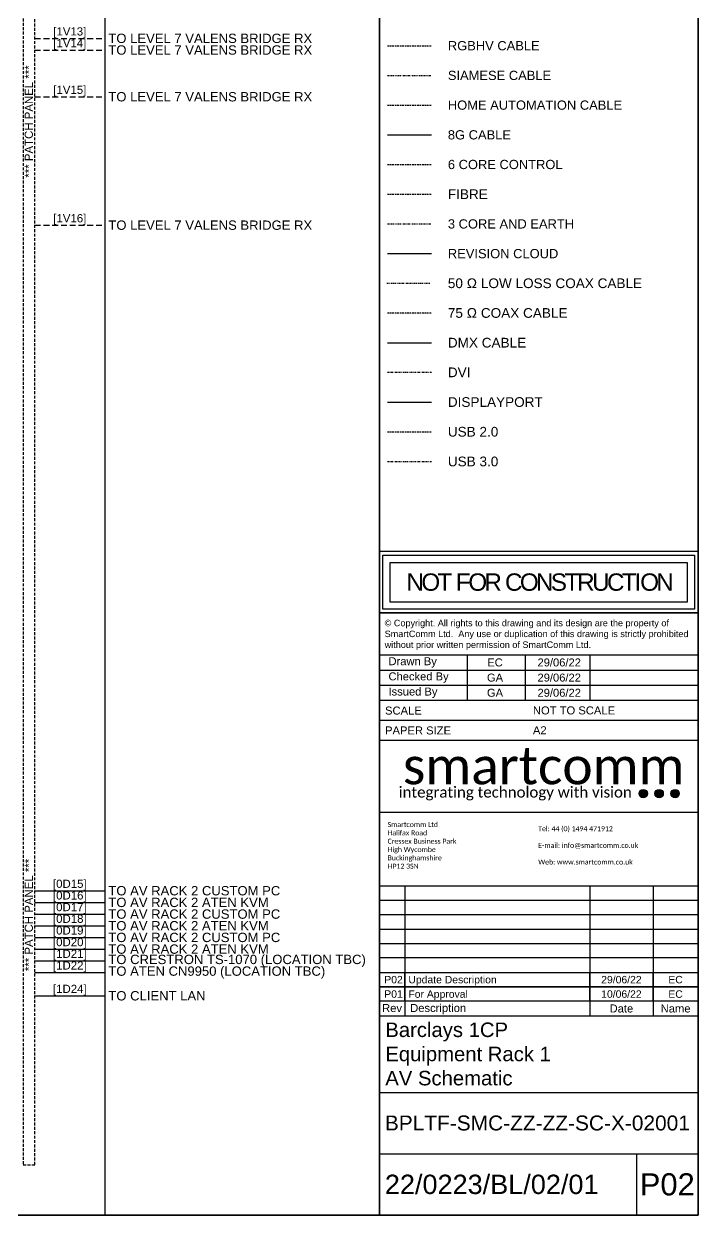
# Model space of a CAD drawing. Header units: millimetres. Extents: x 9 to 573, y 6 to 411.
# Drawn here: x 451.1 to 573, y 5.8 to 221.1 of the extents above; entities that cross this region are included whole.
import ezdxf
from ezdxf.enums import TextEntityAlignment as Align

# ---------------------------------------------------------------- set-up
doc = ezdxf.new("R2010")
doc.units = ezdxf.units.MM
for name, pattern in [('DASHDOT', [1, 0.5, -0.25, 0, -0.25]), ('DASHED', [0.75, 0.5, -0.25]), ('DASHED2', [0.375, 0.25, -0.125]), ('DIVIDE', [1.25, 0.5, -0.25, 0, -0.25, 0, -0.25])]:
    doc.linetypes.add(name, pattern=pattern)
for name, color, linetype in [('SC - 3 Core and Earth', 7, 'DIVIDE'), ('SC - 50 Ohm Coax', 36, 'DASHDOT'), ('SC - 6 Core Control', 40, 'DASHED'), ('SC - 75 Ohm Coax', 36, 'DASHED'), ('SC - 8G Cable', 115, 'Continuous'), ('SC - Cat - Green - Data', 84, 'Continuous'), ('SC - Display Port', 194, 'ZIGZAG'), ('SC - DMX Cable', 30, 'Continuous'), ('SC - DVI', 192, 'DASHDOT'), ('SC - Fibre', 170, 'DASHED'), ('SC - Home Automation Cable', 62, 'DASHED'), ('SC - Revision Cloud', 3, 'Continuous'), ('SC - RGBHV', 252, 'DASHED'), ('SC - Siamese', 46, 'DIVIDE'), ('SC - Text', 7, 'Continuous'), ('SC - TITLE_BLOCK', 7, 'Continuous'), ('SC - USB 2.0', 84, 'DASHED'), ('SC - USB 3.0', 84, 'DASHDOT')]:
    doc.layers.add(name, color=color, linetype=linetype)
doc.layers.add('SC - Xlines', color=252, linetype='Continuous', plot=False)
doc.styles.add('ARIAL', font='arial.ttf')
doc.styles.add('CALIBRI', font='calibri.ttf')
doc.styles.get("Standard").update_dxf_attribs({"font": 'arial.ttf'})
doc.styles.add('STYLE1', font='arial.ttf')
doc.linetypes.add('ZIGZAG', pattern='A,0.00254,-5.08,[131,ltypeshp.shx,S=5.08,R=0,X=-5.08,Y=0],-10.16,[131,ltypeshp.shx,S=5.08,R=180,X=5.08,Y=0],-5.08', length=20.32254)

# ---------------------------------------------------------------- blocks, each defined once
blk = doc.blocks.new('DrawnChkIss')
at = {"layer": 'SC - TITLE_BLOCK'}
for p, q in [((0, 9.05), (44.13, 9.05)), ((12.21, 2.75), (12.21, 9.05)), ((20.25, 2.75), (20.25, 9.05)), ((29.13, 9.05), (29.13, 2.75)), ((0, 6.95), (44.13, 6.95)), ((0, 4.85), (44.13, 4.85)), ((0, 2.75), (44.13, 2.75))]:
    blk.add_line(p, q, dxfattribs=at)
at = {"layer": 'SC - TITLE_BLOCK', "char_height": 1.1057, "width": 10.9483, "attachment_point": 4}
for s, insert in [('{\\fArial|b0|i0|c0|p34;Drawn By}', (1.26, 8)), ('{\\fArial|b0|i0|c0|p34;Checked By}', (1.26, 5.9)), ('{\\fArial|b0|i0|c0|p34;Issued By}', (1.26, 3.8))]:
    blk.add_mtext(s, dxfattribs=dict(at, insert=insert))
at = {"layer": 'SC - TITLE_BLOCK', "style": 'STYLE1'}
for tag, p in [('INITIALS', (16.01, 8)), ('DRAWDATE', (24.89, 8)), ('INITIALS', (16.01, 5.9)), ('CHKDDATE', (24.89, 5.9)), ('INITIALS', (16.01, 3.8)), ('ISSUEDATE', (24.89, 3.8))]:
    blk.add_attdef(tag, text='', height=1.11, dxfattribs=at).set_placement(p, align=Align.MIDDLE_CENTER)
blk = doc.blocks.new('RevisionDTLS')
at = {"layer": 'SC - TITLE_BLOCK', "ltscale": 5}
for p, q in [((3.4, 0), (3.4, 1.94)), ((28.3, 0), (28.3, 1.94)), ((36.8, 0), (36.8, 1.94))]:
    blk.add_line(p, q, dxfattribs=at)
blk.add_lwpolyline([(0, 1.94), (42.87, 1.94), (42.87, 0), (0, 0)], close=True, dxfattribs=at)
blk.add_attdef('REV', text='', height=1, dxfattribs=at).set_placement((1.9, 0.97), align=Align.MIDDLE)
blk.add_attdef('DESCRIPTION', text='', height=1, dxfattribs=at).set_placement((3.9, 0.97), align=Align.MIDDLE_LEFT)
for tag, p in [('DATE', (32.55, 0.97)), ('INITIAL', (39.83, 0.97))]:
    blk.add_attdef(tag, text='', height=1, dxfattribs=at).set_placement(p, align=Align.MIDDLE_CENTER)
blk = doc.blocks.new('*U16')
at = {"layer": 'SC - TITLE_BLOCK'}
for points in [[(-28.8, 11.19), (28.8, 11.19), (28.8, 0), (-28.8, 0)], [(-28.15, 10.44), (28.15, 10.44), (28.15, 0.65), (-28.15, 0.65)], [(-26.84, 9.14), (26.84, 9.14), (26.84, 1.96), (-26.84, 1.96)]]:
    blk.add_lwpolyline(points, close=True, dxfattribs=at)
at = {"layer": 'SC - TITLE_BLOCK', "insert": (0, 5.55), "char_height": 3.1388, "width": 53.6862, "attachment_point": 5, "style": 'STYLE1'}
blk.add_mtext('{\\T0.85;NOT FOR CONSTRUCTION}', dxfattribs=at)
blk = doc.blocks.new('SMARTCOMM LOGO 2019')
at = {"layer": 'SC - TITLE_BLOCK', "ltscale": 5, "true_color": 0x0fce74}
h = blk.add_hatch(color=112, dxfattribs=at)
h.dxf.hatch_style = 1
edge = h.paths.add_edge_path()
edge.add_arc((14.16, -2.37), 0.569, 0, 360)
h = blk.add_hatch(color=112, dxfattribs=at)
h.dxf.hatch_style = 1
edge = h.paths.add_edge_path()
edge.add_arc((16.32, -2.37), 0.569, 0, 360)
h = blk.add_hatch(color=112, dxfattribs=at)
h.dxf.hatch_style = 1
edge = h.paths.add_edge_path()
edge.add_arc((18.48, -2.37), 0.569, 0, 360)
at = {"layer": 'SC - TITLE_BLOCK', "color": 112, "ltscale": 5, "true_color": 0x0fce74}
for centre in [(14.16, -2.37), (16.32, -2.37), (18.48, -2.37)]:
    blk.add_circle(centre, 0.569, dxfattribs=at)
at = {"layer": 'SC - TITLE_BLOCK', "ltscale": 5, "insert": (0, 1.36), "char_height": 5, "attachment_point": 5, "style": 'CALIBRI'}
blk.add_mtext_dynamic_manual_height_columns('\\pxqd;{\\C232;\\c6885326;smart\\C253;\\c10396581;comm}', width=36.8648, gutter_width=48.7, heights=[0], dxfattribs=at)
at = {"layer": 'SC - TITLE_BLOCK', "ltscale": 5, "insert": (-3.19, -2.37), "char_height": 1.47, "attachment_point": 5, "line_spacing_factor": 0.816327, "style": 'CALIBRI'}
blk.add_mtext_dynamic_manual_height_columns('{\\C253;\\c10396581;integrating technology with} {\\C232;\\c6885326;vision}', width=69.6177, gutter_width=48.7, heights=[0], dxfattribs=at)

msp = doc.modelspace()

# ---------------------------------------------------------------- linework, layer by layer
at = {"linetype": 'Continuous'}
msp.add_lwpolyline([(8.83, 5.79), (515.38, 5.79), (515.38, 402.12), (8.83, 402.12)], close=True, dxfattribs=at)
at = {"linetype": 'DASHED2', "ltscale": 2.110581}
msp.add_lwpolyline([(453.11, 14.88), (453.11, 393.05), (451, 393.05), (451, 14.88)], close=True, dxfattribs=at)
at = {"ltscale": 5}
msp.add_lwpolyline([(515.38, 91.67), (515.38, 78.62)], dxfattribs=at)
at = {"layer": 'SC - 3 Core and Earth', "ltscale": 0.596381}
msp.add_line((516.82, 184.97), (524.79, 184.97), dxfattribs=at)
at = {"layer": 'SC - 50 Ohm Coax', "ltscale": 0.596381}
msp.add_line((516.73, 174.24), (524.47, 174.24), dxfattribs=at)
at = {"layer": 'SC - 6 Core Control', "ltscale": 0.596381}
msp.add_line((516.82, 195.71), (524.79, 195.71), dxfattribs=at)
at = {"layer": 'SC - 75 Ohm Coax', "ltscale": 0.596381}
msp.add_line((516.82, 168.87), (524.79, 168.87), dxfattribs=at)
at = {"layer": 'SC - 8G Cable', "ltscale": 0.596381}
msp.add_line((516.82, 201.07), (524.79, 201.07), dxfattribs=at)
at = {"layer": 'SC - Cat - Green - Data', "ltscale": 2.110581}
for points in [[(453.11, 64.42), (465.78, 64.42)], [(453.11, 62.31), (465.78, 62.31)], [(453.11, 60.2), (465.78, 60.2)], [(453.11, 58.09), (465.78, 58.09)], [(453.11, 55.98), (465.78, 55.98)], [(453.11, 53.87), (465.78, 53.87)], [(453.11, 51.76), (465.78, 51.76)], [(453.11, 49.65), (465.78, 49.65)], [(453.11, 45.43), (465.78, 45.43)]]:
    msp.add_lwpolyline(points, dxfattribs=at)
at = {"layer": 'SC - Display Port', "ltscale": 0.011928}
msp.add_line((516.82, 152.77), (524.79, 152.77), dxfattribs=at)
at = {"layer": 'SC - DMX Cable', "ltscale": 0.596381}
msp.add_line((516.82, 163.5), (524.79, 163.5), dxfattribs=at)
at = {"layer": 'SC - DVI', "ltscale": 0.596381}
msp.add_line((516.82, 158.14), (524.79, 158.14), dxfattribs=at)
at = {"layer": 'SC - Fibre', "ltscale": 0.596381}
msp.add_line((516.82, 190.34), (524.79, 190.34), dxfattribs=at)
at = {"layer": 'SC - Fibre', "ltscale": 2.110581}
for points in [[(453.11, 218.5), (465.78, 218.5)], [(453.11, 216.39), (465.78, 216.39)], [(453.11, 207.94), (465.78, 207.94)], [(453.11, 184.73), (465.78, 184.73)]]:
    msp.add_lwpolyline(points, dxfattribs=at)
at = {"layer": 'SC - Home Automation Cable', "ltscale": 0.596381}
msp.add_line((516.82, 206.44), (524.79, 206.44), dxfattribs=at)
at = {"layer": 'SC - Revision Cloud', "ltscale": 0.596381}
msp.add_line((516.82, 179.6), (524.79, 179.6), dxfattribs=at)
at = {"layer": 'SC - RGBHV', "ltscale": 0.596381}
msp.add_line((516.82, 217.18), (524.79, 217.18), dxfattribs=at)
at = {"layer": 'SC - Siamese', "ltscale": 0.596381}
msp.add_line((516.82, 211.81), (524.79, 211.81), dxfattribs=at)
at = {"layer": 'SC - TITLE_BLOCK'}
for p, q in [((515.38, 95.26), (572.98, 95.26)), ((515.38, 91.67), (572.98, 91.67)), ((515.38, 78.62), (572.98, 78.62)), ((515.38, 65.33), (572.98, 65.33)), ((519.96, 65.33), (519.96, 41.83)), ((553.4, 65.33), (553.4, 41.84)), ((564.82, 65.33), (564.82, 41.84)), ((515.38, 62.72), (572.98, 62.72)), ((515.38, 60.11), (572.98, 60.11)), ((515.38, 57.5), (572.98, 57.5)), ((515.38, 54.89), (572.98, 54.89)), ((572.98, 52.28), (515.38, 52.28)), ((515.38, 49.67), (572.98, 49.67)), ((515.39, 47.06), (572.98, 47.06)), ((572.98, 44.45), (515.39, 44.45)), ((515.39, 41.84), (572.98, 41.84)), ((515.38, 27.97), (572.98, 27.97)), ((515.38, 16.88), (572.98, 16.88)), ((561.82, 16.88), (561.82, 5.79))]:
    msp.add_line(p, q, dxfattribs=at)
for points in [[(8.83, 402.12), (572.98, 402.12), (572.98, 5.79), (8.83, 5.79)], [(515.38, 5.79), (572.98, 5.79), (572.98, 402.12), (515.38, 402.12)], [(515.38, 114.65), (572.98, 114.65), (572.98, 5.79), (515.38, 5.79)]]:
    msp.add_lwpolyline(points, close=True, dxfattribs=at)
at = {"layer": 'SC - TITLE_BLOCK', "linetype": 'Continuous'}
msp.add_lwpolyline([(515.38, 114.75), (572.98, 114.75), (572.98, 328.85), (515.38, 328.85)], close=True, dxfattribs=at)
at = {"layer": 'SC - USB 2.0', "ltscale": 0.596381}
msp.add_line((516.82, 147.4), (524.79, 147.4), dxfattribs=at)
at = {"layer": 'SC - USB 3.0', "ltscale": 0.596381}
msp.add_line((516.82, 142.03), (524.79, 142.03), dxfattribs=at)
at = {"layer": 'SC - Xlines', "ltscale": 2.110581, "transparency": 33554687}
msp.add_lwpolyline([(124.18, 402.12), (515.38, 402.12), (515.38, 5.79), (8.84, 5.79), (8.84, 402.12)], dxfattribs=at)
at = {"layer": 'SC - Xlines', "ltscale": 2.110581}
msp.add_lwpolyline([(465.78, 402.12), (465.78, 5.79)], dxfattribs=at)

# ---------------------------------------------------------------- block references
at = {"layer": 'SC - TITLE_BLOCK'}
msp.add_blockref('*U16', (544.18, 114.65), dxfattribs=at)
ref = msp.add_blockref('DrawnChkIss', (515.38, 95.26), dxfattribs=dict(at, xscale=1.305101694059477, yscale=1.305101694059477, zscale=1.305101694059477))
ref.add_attrib('INITIALS', 'EC', dxfattribs={"height": 1.443, "style": 'STYLE1'}).set_placement((536.27, 105.7), align=Align.MIDDLE_CENTER)
ref.add_attrib('INITIALS', 'GA', dxfattribs={"height": 1.443, "style": 'STYLE1'}).set_placement((536.27, 102.96), align=Align.MIDDLE_CENTER)
ref.add_attrib('INITIALS', 'GA', dxfattribs={"height": 1.443, "style": 'STYLE1'}).set_placement((536.27, 100.22), align=Align.MIDDLE_CENTER)
ref.add_attrib('DRAWDATE', '29/06/22', dxfattribs={"height": 1.443, "style": 'STYLE1'}).set_placement((547.87, 105.7), align=Align.MIDDLE_CENTER)
ref.add_attrib('CHKDDATE', '29/06/22', dxfattribs={"height": 1.443, "style": 'STYLE1'}).set_placement((547.87, 102.96), align=Align.MIDDLE_CENTER)
ref.add_attrib('ISSUEDATE', '29/06/22', dxfattribs={"height": 1.443, "style": 'STYLE1'}).set_placement((547.87, 100.22), align=Align.MIDDLE_CENTER)
at = {"layer": 'SC - TITLE_BLOCK', "xscale": 1.3325, "yscale": 1.3325, "zscale": 1.3325}
msp.add_blockref('SMARTCOMM LOGO 2019', (544.18, 85.15), dxfattribs=at)
at = {"layer": 'SC - TITLE_BLOCK', "ltscale": 5, "xscale": 1.343556242106714, "yscale": 1.343556242106714, "zscale": 1.343556242106714}
for p, values in [((515.38, 47.06), {'REV': 'P02', 'DESCRIPTION': 'Update Description', 'DATE': '29/06/22', 'INITIAL': 'EC'}), ((515.38, 44.45), {'REV': 'P01', 'DESCRIPTION': 'For Approval', 'DATE': '10/06/22', 'INITIAL': 'EC'})]:
    msp.add_blockref('RevisionDTLS', p, dxfattribs=at).add_auto_attribs(values)

# ---------------------------------------------------------------- texts
at = {"layer": 'SC - Text', "ltscale": 0.119276, "style": 'STYLE1'}
for s, height, p in [('RGBHV CABLE', 1.6699, (527.75, 217.18)), ('SIAMESE CABLE', 1.6699, (527.75, 211.81)), ('HOME AUTOMATION CABLE', 1.6699, (527.75, 206.44)), ('8G CABLE', 1.67, (527.75, 201.07)), ('6 CORE CONTROL', 1.6699, (527.75, 195.71)), ('FIBRE', 1.753, (527.75, 190.34)), ('3 CORE AND EARTH', 1.6699, (527.75, 184.97)), ('REVISION CLOUD', 1.6699, (527.75, 179.6)), ('50 Ω LOW LOSS COAX CABLE', 1.7534, (527.75, 174.24)), ('75 Ω COAX CABLE', 1.7534, (527.75, 168.87)), ('DMX CABLE', 1.753, (527.75, 163.5)), ('DVI', 1.753, (527.75, 158.14)), ('DISPLAYPORT', 1.7534, (527.75, 152.77)), ('USB 2.0', 1.753, (527.75, 147.4)), ('USB 3.0', 1.753, (527.75, 142.03))]:
    msp.add_text(s, height=height, dxfattribs=at).set_placement(p, align=Align.MIDDLE_LEFT)
at = {"layer": 'SC - Text', "ltscale": 0.422116}
for s, insert, char_height, width, attachment_point in [('[1V13]', (459.44, 218.58), 1.477, 6.5732, 8), ('[1V14]', (459.44, 216.47), 1.477, 6.5732, 8), ('TO LEVEL 7 VALENS BRIDGE RX', (466.41, 218.5), 1.6885, 46.9736, 4), ('TO LEVEL 7 VALENS BRIDGE RX', (466.41, 216.39), 1.6885, 46.9736, 4), ('[1V15]', (459.44, 208.03), 1.477, 6.5732, 8), ('TO LEVEL 7 VALENS BRIDGE RX', (466.41, 207.94), 1.6885, 46.9736, 4), ('[1V16]', (459.44, 184.81), 1.477, 6.5732, 8), ('TO LEVEL 7 VALENS BRIDGE RX', (466.41, 184.73), 1.6885, 46.9736, 4), ('[0D15]', (459.44, 64.51), 1.477, 6.5732, 8), ('TO AV RACK 2 CUSTOM PC', (466.41, 64.42), 1.6885, 46.9736, 4), ('[0D16]', (459.44, 62.4), 1.477, 6.5732, 8), ('TO AV RACK 2 ATEN KVM', (466.41, 62.31), 1.6885, 46.9736, 4), ('[0D17]', (459.44, 60.29), 1.477, 6.5732, 8), ('TO AV RACK 2 CUSTOM PC', (466.41, 60.2), 1.6885, 46.9736, 4), ('[0D18]', (459.44, 58.18), 1.477, 6.5732, 8), ('TO AV RACK 2 ATEN KVM', (466.41, 58.09), 1.6885, 46.9736, 4), ('[0D19]', (459.44, 56.07), 1.477, 6.5732, 8), ('TO AV RACK 2 CUSTOM PC', (466.41, 55.98), 1.6885, 46.9736, 4), ('[0D20]', (459.44, 53.96), 1.477, 6.5732, 8), ('[1D21]', (459.44, 51.85), 1.477, 6.5732, 8), ('TO AV RACK 2 ATEN KVM', (466.41, 53.87), 1.6885, 46.9736, 4), ('[1D22]', (459.44, 49.74), 1.477, 6.5732, 8), ('TO CRESTRON TS-1070 (LOCATION TBC)', (466.41, 51.76), 1.6885, 46.9736, 4), ('TO ATEN CN9950 (LOCATION TBC)', (466.41, 49.65), 1.6885, 46.9736, 4), ('[1D24]', (459.44, 45.51), 1.477, 6.5732, 8), ('TO CLIENT LAN', (466.41, 45.43), 1.6885, 46.9736, 4)]:
    msp.add_mtext(s, dxfattribs=dict(at, insert=insert, char_height=char_height, width=width, attachment_point=attachment_point))
at = {"layer": 'SC - Text', "ltscale": 0.422116, "char_height": 1.4774, "width": 57.6256, "attachment_point": 7, "rotation": 90, "style": 'ARIAL'}
for insert in [(452.79, 193.33), (452.79, 49.9)]:
    msp.add_mtext('*** PATCH PANEL ***', dxfattribs=dict(at, insert=insert))
at = {"layer": 'SC - TITLE_BLOCK', "linetype": 'Continuous', "insert": (516.33, 113.41), "char_height": 1.17459, "width": 55.2322, "attachment_point": 1}
msp.add_mtext('{\\fArial|b0|i0|c0|p32;© \\fArial|b0|i0|c0|p34;Copyright. All rights to this drawing and its design are the property of  SmartComm Ltd.  Any use or duplication of this drawing is strictly prohibited without prior written permission of SmartComm Ltd.}', dxfattribs=at)
at = {"layer": 'SC - TITLE_BLOCK'}
for s, insert, char_height, width, attachment_point in [('{\\fArial|b0|i0|c0|p34;SCALE}', (516.4, 97.72), 1.4487, 15.6969, 1), ('{\\fArial|b0|i0|c0|p34;NOT TO SCALE}', (543.12, 97.75), 1.4487, 15.2104, 1), ('PAPER SIZE', (516.4, 94.13), 1.449, 15.6969, 1), ('A2', (543.12, 94.16), 1.449, 15.2104, 1), ('{\\fCalibri|b0|i0|c0|p34;\\H0.7222x;Smartcomm Ltd\\PHalifax Road\\PCressex Business Park \\PHigh Wycombe\\PBuckinghamshire\\PHP12 3SN}', (516.86, 72.63), 1.25, 33.4183, 4), ('{\\fCalibri|b0|i0|c0|p34;\\H0.7222x;Tel: 44 (0) 1494 471912\\P\\PE-mail: info@smartcomm.co.uk\\P\\PWeb: www.smartcomm.co.uk}', (544.08, 72.63), 1.25, 18.0501, 4), ('{\\fArial|b0|i0|c0|p34;Rev}', (517.67, 43.22), 1.4487, 4.5679, 5), ('{\\fArial|b0|i0|c0|p34;Description}', (520.94, 43.02), 1.4487, 14.718, 4), ('{\\fArial|b0|i0|c0|p34;Date}', (559.11, 43.14), 1.4487, 11.4196, 5), ('{\\fArial|b0|i0|c0|p34;Name}', (568.9, 43.14), 1.4487, 8.1569, 5)]:
    msp.add_mtext(s, dxfattribs=dict(at, insert=insert, char_height=char_height, width=width, attachment_point=attachment_point))
at = {"layer": 'SC - TITLE_BLOCK', "style": 'STYLE1'}
for s, insert, char_height, width, attachment_point in [('{\\H1.809x;Barclays 1CP\\PEquipment Rack 1\\PAV Schematic}', (516.45, 34.91), 1.4487, 56.5595, 4), ('BPLTF-SMC-ZZ-ZZ-SC-X-02001', (516.37, 22.43), 2.7, 48.4536, 4), ('22/0223/BL/02/01', (516.37, 11.33), 3.5, 48.4536, 4), ('P02', (567.4, 11.33), 4, 8.6449, 5)]:
    msp.add_mtext(s, dxfattribs=dict(at, insert=insert, char_height=char_height, width=width, attachment_point=attachment_point))

doc.saveas('drawing.dxf')
